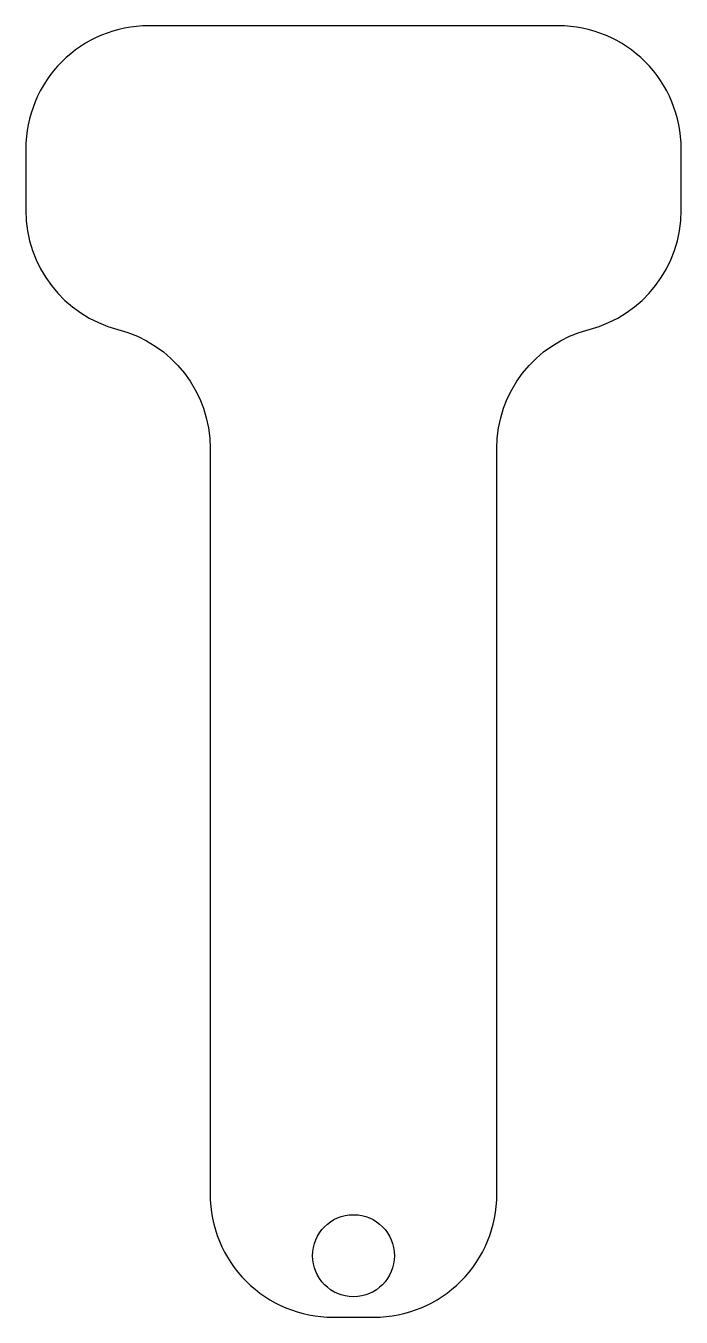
# Model space of a CAD drawing. Header units: millimetres. Extents: x -8 to 8, y -60 to -28.5.
import ezdxf

# ---------------------------------------------------------------- set-up
doc = ezdxf.new("R2010")
doc.units = ezdxf.units.MM
doc.layers.get('0').update_dxf_attribs({"linetype": 'CONTINUOUS'})

msp = doc.modelspace()

# ---------------------------------------------------------------- linework, layer by layer
msp.add_lwpolyline([(-3.5, -38.809), (-3.5, -57, 0.414214), (-0.5, -60), (0.5, -60, 0.414214), (3.5, -57), (3.5, -38.809, -0.341999), (5.75, -35.905, 0.341999), (8, -33), (8, -31.5, 0.414214), (5, -28.5), (-5, -28.5, 0.414214), (-8, -31.5), (-8, -33, 0.341999), (-5.75, -35.905, -0.341999)], format="xyb", close=True)
msp.add_circle((0, -58.5), 1)

doc.saveas('drawing.dxf')
